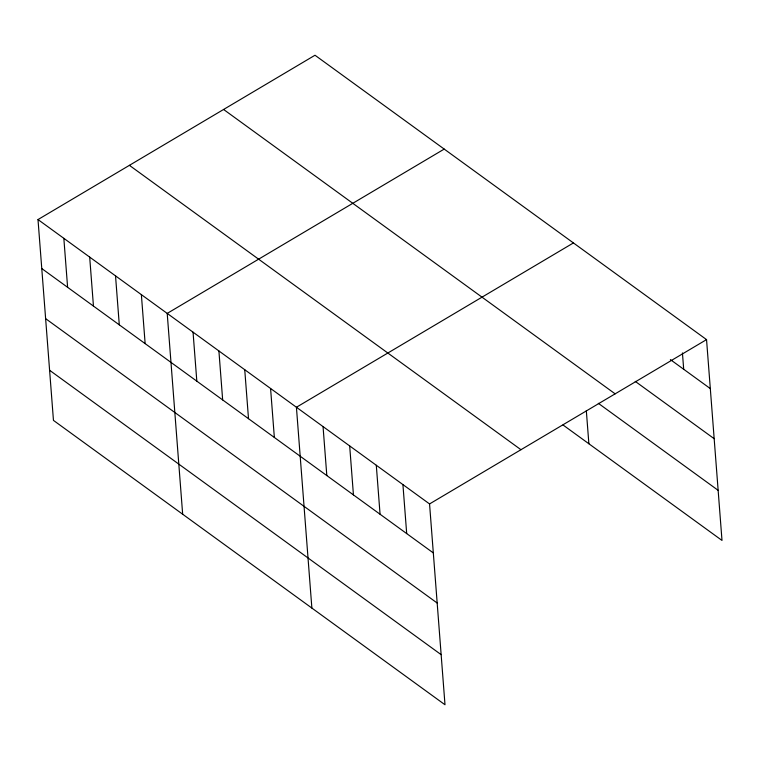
<?xml version="1.0" encoding="UTF-8"?>
<svg xmlns="http://www.w3.org/2000/svg" width="760" height="760" viewBox="0 0 760 760"><rect width="100%" height="100%" fill="white"/><g stroke="black" fill="none" stroke-linecap="round" stroke-linejoin="round"><path stroke-width="1.14" d="M38 219.564L429.552 503.937L444.999 704.757L53.456 420.384L38 219.564L315.001 55.242L706.543 339.615L722 540.436L563.027 424.983M444.21 149.083L167.209 313.405L182.666 514.225M573.42 242.934L296.419 407.255L311.875 608.067M429.552 503.937L706.543 339.615M670.377 359.594L710.315 388.597M635.246 381.377L714.172 438.7M223.592 109.468L615.135 393.841M598.329 403.313L718.143 490.333M129.409 165.338L520.961 449.711M41.771 268.546L433.314 552.919M45.628 318.649L437.171 603.022M49.599 370.272L441.142 654.654M682.433 352.934L683.696 369.255M586.331 410.723L588.876 443.745M402.923 484.604L406.695 533.577M376.295 465.262L380.066 514.244M349.676 445.93L353.438 494.903M323.048 426.588L326.819 475.57M270.579 388.483L274.351 437.465M244.739 369.712L248.51 418.693M218.899 350.949L222.661 399.921M193.049 332.177L196.821 381.159M141.369 294.642L145.141 343.615M115.529 275.87L119.291 324.852M89.68 257.099L93.451 306.08M63.84 238.336L67.611 287.308"/></g></svg>
